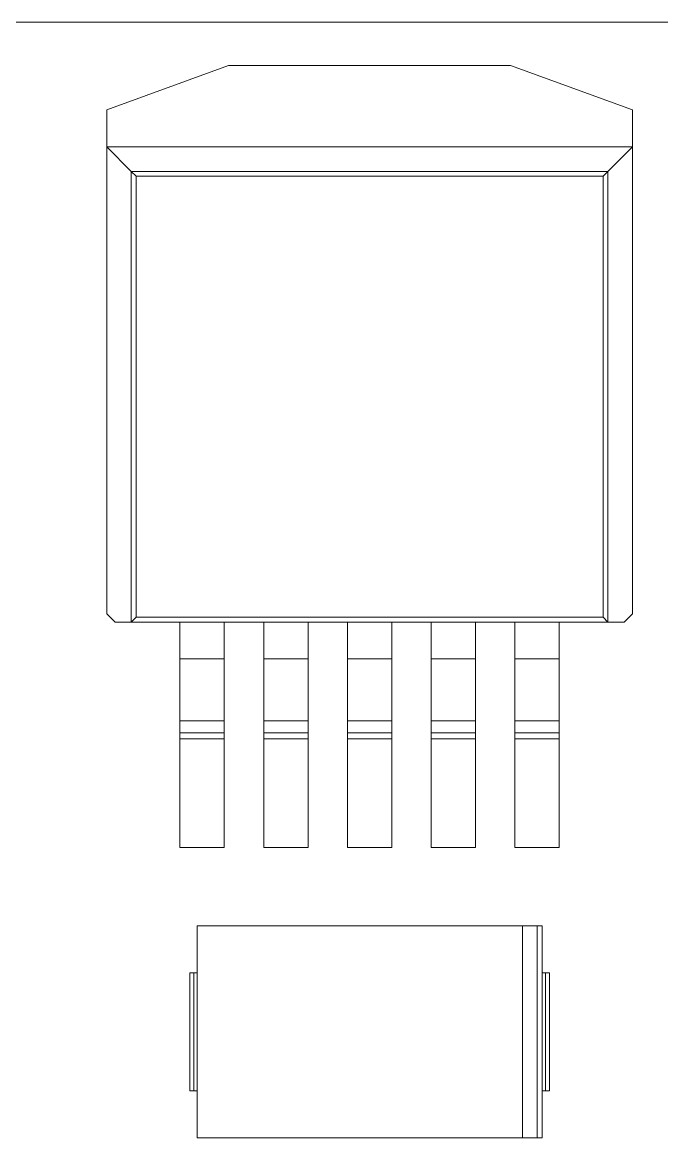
# Model space of a CAD drawing. Header units: millimetres. Extents: x -37 to 256, y 6 to 200.
# Drawn here: x 115.54 to 122.03, y 89.74 to 101.06 of the extents above; entities that cross this region are included whole.
import ezdxf

# ---------------------------------------------------------------- set-up
doc = ezdxf.new("R2010")
doc.units = ezdxf.units.MM

msp = doc.modelspace()

# ---------------------------------------------------------------- linework, layer by layer
at = {"color": 7, "linetype": 'Continuous', "lineweight": 15}
for p, q in [((167.066, 101.064), (107.066, 101.064)), ((117.635, 100.624), (116.399, 100.174)), ((117.635, 100.624), (120.497, 100.624)), ((121.734, 100.174), (120.497, 100.624)), ((116.399, 100.174), (116.399, 99.799)), ((121.734, 100.174), (121.734, 99.799)), ((116.399, 99.799), (121.734, 99.799)), ((116.399, 99.799), (116.647, 99.551)), ((116.399, 95.057), (116.399, 99.799)), ((121.734, 99.799), (121.485, 99.551)), ((121.734, 99.799), (121.734, 95.057)), ((116.647, 99.551), (121.485, 99.551)), ((116.647, 99.551), (116.696, 99.501)), ((116.647, 94.975), (116.647, 99.551)), ((121.485, 99.551), (121.436, 99.501)), ((121.485, 99.551), (121.485, 94.975)), ((121.436, 99.501), (116.696, 99.501)), ((116.696, 99.501), (116.696, 95.024)), ((121.436, 95.024), (121.436, 99.501)), ((116.399, 95.057), (116.482, 94.974)), ((116.696, 95.024), (116.647, 94.975)), ((116.696, 95.024), (121.436, 95.024)), ((121.436, 95.024), (121.485, 94.975)), ((121.65, 94.974), (121.734, 95.057)), ((116.646, 94.974), (116.482, 94.974)), ((121.487, 94.974), (116.646, 94.974)), ((117.141, 94.974), (117.141, 94.601)), ((117.591, 94.974), (117.591, 94.601)), ((117.991, 94.974), (117.991, 94.601)), ((118.441, 94.974), (118.441, 94.601)), ((118.841, 94.974), (118.841, 94.601)), ((119.291, 94.974), (119.291, 94.601)), ((119.691, 94.974), (119.691, 94.601)), ((120.141, 94.974), (120.141, 94.601)), ((120.541, 94.974), (120.541, 94.601)), ((120.991, 94.974), (120.991, 94.601)), ((121.65, 94.974), (121.487, 94.974)), ((117.141, 94.601), (117.591, 94.601)), ((117.141, 94.601), (117.141, 93.971)), ((117.591, 94.601), (117.591, 93.971)), ((117.991, 94.601), (118.441, 94.601)), ((117.991, 94.601), (117.991, 93.971)), ((118.441, 94.601), (118.441, 93.971)), ((118.841, 94.601), (119.291, 94.601)), ((118.841, 94.601), (118.841, 93.971)), ((119.291, 94.601), (119.291, 93.971)), ((119.691, 94.601), (120.141, 94.601)), ((119.691, 94.601), (119.691, 93.971)), ((120.141, 94.601), (120.141, 93.971)), ((120.541, 94.601), (120.991, 94.601)), ((120.541, 94.601), (120.541, 93.971)), ((120.991, 94.601), (120.991, 93.971)), ((117.141, 93.971), (117.591, 93.971)), ((117.141, 93.971), (117.141, 93.849)), ((117.591, 93.971), (117.591, 93.849)), ((117.991, 93.971), (118.441, 93.971)), ((117.991, 93.971), (117.991, 93.849)), ((118.441, 93.971), (118.441, 93.849)), ((118.841, 93.971), (119.291, 93.971)), ((118.841, 93.971), (118.841, 93.849)), ((119.291, 93.971), (119.291, 93.849)), ((119.691, 93.971), (120.141, 93.971)), ((119.691, 93.971), (119.691, 93.849)), ((120.141, 93.971), (120.141, 93.849)), ((120.541, 93.971), (120.991, 93.971)), ((120.541, 93.971), (120.541, 93.849)), ((120.991, 93.971), (120.991, 93.849)), ((117.141, 93.849), (117.591, 93.849)), ((117.141, 93.849), (117.141, 93.79)), ((117.141, 93.79), (117.591, 93.79)), ((117.141, 93.79), (117.141, 92.687)), ((117.591, 93.849), (117.591, 93.79)), ((117.591, 93.79), (117.591, 92.687)), ((117.991, 93.849), (118.441, 93.849)), ((117.991, 93.849), (117.991, 93.79)), ((117.991, 93.79), (118.441, 93.79)), ((117.991, 93.79), (117.991, 92.687)), ((118.441, 93.849), (118.441, 93.79)), ((118.441, 93.79), (118.441, 92.687)), ((118.841, 93.849), (119.291, 93.849)), ((118.841, 93.849), (118.841, 93.79)), ((118.841, 93.79), (119.291, 93.79)), ((118.841, 93.79), (118.841, 92.687)), ((119.291, 93.849), (119.291, 93.79)), ((119.291, 93.79), (119.291, 92.687)), ((119.691, 93.849), (120.141, 93.849)), ((119.691, 93.849), (119.691, 93.79)), ((119.691, 93.79), (120.141, 93.79)), ((119.691, 93.79), (119.691, 92.687)), ((120.141, 93.849), (120.141, 93.79)), ((120.141, 93.79), (120.141, 92.687)), ((120.541, 93.849), (120.991, 93.849)), ((120.541, 93.849), (120.541, 93.79)), ((120.541, 93.79), (120.991, 93.79)), ((120.541, 93.79), (120.541, 92.687)), ((120.991, 93.849), (120.991, 93.79)), ((120.991, 93.79), (120.991, 92.687)), ((117.141, 92.687), (117.591, 92.687)), ((117.991, 92.687), (118.441, 92.687)), ((118.841, 92.687), (119.291, 92.687)), ((119.691, 92.687), (120.141, 92.687)), ((120.541, 92.687), (120.991, 92.687)), ((117.316, 91.889), (117.316, 89.739)), ((120.616, 91.889), (117.316, 91.889)), ((120.616, 91.889), (120.616, 89.739)), ((120.766, 91.889), (120.616, 91.889)), ((120.766, 89.739), (120.766, 91.889)), ((120.816, 91.889), (120.766, 91.889)), ((120.816, 89.739), (120.816, 91.889)), ((117.241, 90.214), (117.241, 91.414)), ((117.282, 91.414), (117.241, 91.414)), ((117.282, 90.214), (117.282, 91.414)), ((117.316, 91.414), (117.282, 91.414)), ((120.816, 91.414), (120.85, 91.414)), ((120.85, 90.214), (120.85, 91.414)), ((120.85, 91.414), (120.891, 91.414)), ((120.891, 90.214), (120.891, 91.414)), ((117.282, 90.214), (117.241, 90.214)), ((117.316, 90.214), (117.282, 90.214)), ((120.816, 90.214), (120.85, 90.214)), ((120.85, 90.214), (120.891, 90.214)), ((117.316, 89.739), (120.616, 89.739)), ((120.616, 89.739), (120.766, 89.739)), ((120.766, 89.739), (120.816, 89.739))]:
    msp.add_line(p, q, dxfattribs=at)
for centre, start_param, end_param in [((116.646, 95.024), 3.141593, 3.298672), ((121.487, 95.024), 2.984513, 3.141593)]:
    msp.add_ellipse(centre, major_axis=(0, 0.05), ratio=0.158384, start_param=start_param, end_param=end_param, dxfattribs=at)

doc.saveas('drawing.dxf')
